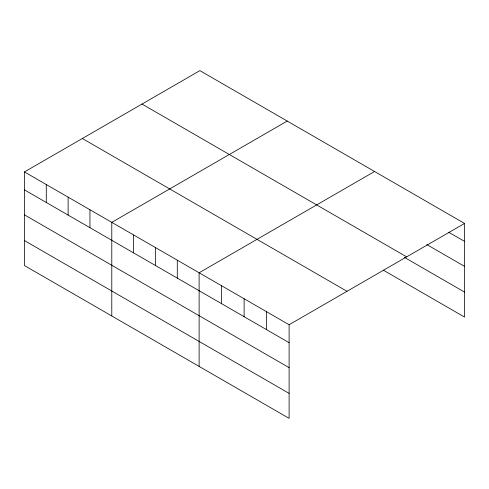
<?xml version="1.0" encoding="UTF-8"?>
<svg xmlns="http://www.w3.org/2000/svg" width="489" height="489" viewBox="0 0 489 489"><rect width="100%" height="100%" fill="white"/><g stroke="black" fill="none" stroke-linecap="round" stroke-linejoin="round"><path stroke-width="0.73" d="M24.45 171.932L289.109 324.733L289.109 418.358L24.45 265.558L24.45 171.932L199.891 70.642L464.55 223.442L464.55 317.068L383.168 270.081M287.232 121.064L111.785 222.354L111.785 315.986M374.568 171.486L199.121 272.776L199.121 366.408M289.109 324.733L464.55 223.442M448.67 232.214L464.55 241.383M426.836 244.586L464.55 266.358M141.999 104.065L406.652 256.866M404.342 257.33L464.55 292.092M82.348 138.509L347.001 291.303M24.45 189.879L289.109 342.673M24.45 214.854L289.109 367.649M24.45 240.582L289.109 393.382M266.609 311.744L266.609 329.684M244.115 298.755L244.115 316.701M221.621 285.765L221.621 303.712M177.287 260.172L177.287 278.119M155.453 247.568L155.453 265.509M133.619 234.964L133.619 252.905M89.952 209.75L89.952 227.691M68.118 197.146L68.118 215.087M46.284 184.536L46.284 202.483"/></g></svg>
